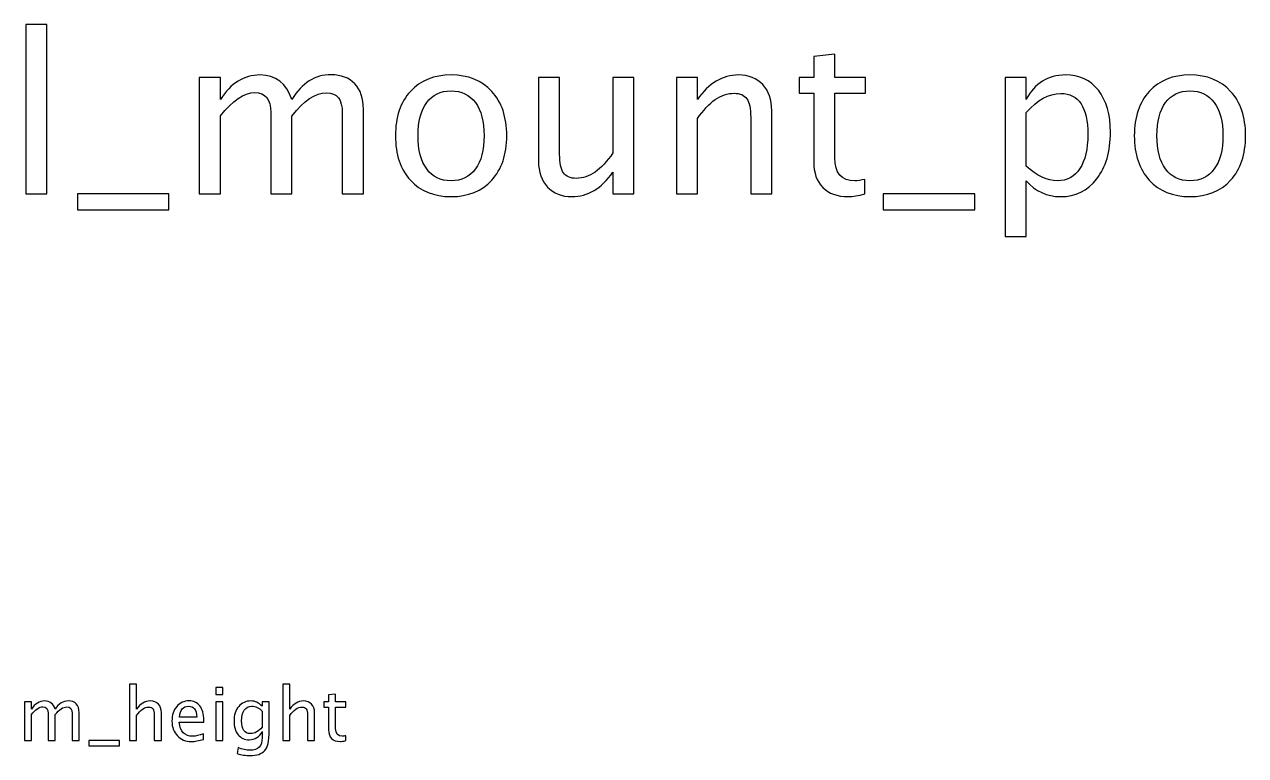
# Model space of a CAD drawing. Header units: centimetres. Extents: x -144 to 123, y -121 to 149.
# Drawn here: x 1 to 59.8, y 113.6 to 148.8 of the extents above; entities that cross this region are included whole.
import ezdxf

# ---------------------------------------------------------------- set-up
doc = ezdxf.new("R2010")
doc.units = ezdxf.units.CM
doc.header["$MEASUREMENT"] = 0
doc.layers.add('Layer 1', color=7, linetype='Continuous')

msp = doc.modelspace()

# ---------------------------------------------------------------- linework, layer by layer
at = {"layer": 'Layer 1'}
for points, knots in [([(1.10157, 140.67044), (1.10157, 140.67044), (1.10157, 148.83019), (1.10157, 148.83019), (1.10157, 148.83019), (1.10157, 148.83019), (2.11757, 148.83019), (2.11757, 148.83019), (2.11757, 148.83019), (2.11757, 148.83019), (2.11757, 140.67044), (2.11757, 140.67044), (2.11757, 140.67044), (2.11757, 140.67044), (1.10157, 140.67044), (1.10157, 140.67044)], [0, 0, 0, 0, 0.2, 0.2, 0.2, 0.2, 0.4, 0.4, 0.4, 0.4, 0.6, 0.6, 0.6, 0.6, 1, 1, 1, 1]), ([(41.4805, 140.6722), (41.16653, 140.58577), (40.89312, 140.54344), (40.66205, 140.54344), (40.66205, 140.54344), (40.14347, 140.54344), (39.73954, 140.69161), (39.45026, 140.98794), (39.45026, 140.98794), (39.15922, 141.28427), (39.01458, 141.69526), (39.01458, 142.22266), (39.01458, 142.22266), (39.01458, 142.22266), (39.01458, 145.51761), (39.01458, 145.51761), (39.01458, 145.51761), (39.01458, 145.51761), (38.31256, 145.51761), (38.31256, 145.51761), (38.31256, 145.51761), (38.31256, 145.51761), (38.31256, 146.27961), (38.31256, 146.27961), (38.31256, 146.27961), (38.31256, 146.27961), (39.01458, 146.27961), (39.01458, 146.27961), (39.01458, 146.27961), (39.01458, 146.27961), (39.01458, 147.29384), (39.01458, 147.29384), (39.01458, 147.29384), (39.01458, 147.29384), (40.03058, 147.39085), (40.03058, 147.39085), (40.03058, 147.39085), (40.03058, 147.39085), (40.03058, 146.27961), (40.03058, 146.27961), (40.03058, 146.27961), (40.03058, 146.27961), (41.50167, 146.27961), (41.50167, 146.27961), (41.50167, 146.27961), (41.50167, 146.27961), (41.50167, 145.51761), (41.50167, 145.51761), (41.50167, 145.51761), (41.50167, 145.51761), (40.03058, 145.51761), (40.03058, 145.51761), (40.03058, 145.51761), (40.03058, 145.51761), (40.03058, 142.40611), (40.03058, 142.40611), (40.03058, 142.40611), (40.03058, 141.67233), (40.34985, 141.30544), (40.98661, 141.30544), (40.98661, 141.30544), (41.12243, 141.30544), (41.28647, 141.32837), (41.4805, 141.37247), (41.4805, 141.37247), (41.4805, 141.37247), (41.4805, 140.6722), (41.4805, 140.6722)], [0, 0, 0, 0, 0.05555556, 0.05555556, 0.05555556, 0.05555556, 0.11111111, 0.11111111, 0.11111111, 0.11111111, 0.16666667, 0.16666667, 0.16666667, 0.16666667, 0.22222222, 0.22222222, 0.22222222, 0.22222222, 0.27777778, 0.27777778, 0.27777778, 0.27777778, 0.33333333, 0.33333333, 0.33333333, 0.33333333, 0.38888889, 0.38888889, 0.38888889, 0.38888889, 0.44444444, 0.44444444, 0.44444444, 0.44444444, 0.5, 0.5, 0.5, 0.5, 0.55555556, 0.55555556, 0.55555556, 0.55555556, 0.61111111, 0.61111111, 0.61111111, 0.61111111, 0.66666667, 0.66666667, 0.66666667, 0.66666667, 0.72222222, 0.72222222, 0.72222222, 0.72222222, 0.77777778, 0.77777778, 0.77777778, 0.77777778, 0.83333333, 0.83333333, 0.83333333, 0.83333333, 0.88888889, 0.88888889, 0.88888889, 0.88888889, 1, 1, 1, 1]), ([(9.45182, 140.67044), (9.45182, 140.67044), (9.45182, 146.27961), (9.45182, 146.27961), (9.45182, 146.27961), (9.45182, 146.27961), (10.46782, 146.27961), (10.46782, 146.27961), (10.46782, 146.27961), (10.46782, 146.27961), (10.46782, 145.21951), (10.46782, 145.21951), (10.46782, 145.21951), (10.96347, 146.00444), (11.59847, 146.39602), (12.37635, 146.39602), (12.37635, 146.39602), (13.126, 146.39602), (13.63576, 146.00444), (13.9074, 145.21951), (13.9074, 145.21951), (14.38894, 146.01149), (15.01689, 146.4066), (15.78771, 146.4066), (15.78771, 146.4066), (16.27983, 146.4066), (16.6626, 146.26197), (16.936, 145.97092), (16.936, 145.97092), (17.2094, 145.67988), (17.34698, 145.27242), (17.34698, 144.74855), (17.34698, 144.74855), (17.34698, 144.74855), (17.34698, 140.67044), (17.34698, 140.67044), (17.34698, 140.67044), (17.34698, 140.67044), (16.33098, 140.67044), (16.33098, 140.67044), (16.33098, 140.67044), (16.33098, 140.67044), (16.33098, 144.58098), (16.33098, 144.58098), (16.33098, 144.58098), (16.33098, 145.21951), (16.07698, 145.53877), (15.56898, 145.53877), (15.56898, 145.53877), (15.04158, 145.53877), (14.48772, 145.16659), (13.9074, 144.42047), (13.9074, 144.42047), (13.9074, 144.42047), (13.9074, 140.67044), (13.9074, 140.67044), (13.9074, 140.67044), (13.9074, 140.67044), (12.8914, 140.67044), (12.8914, 140.67044), (12.8914, 140.67044), (12.8914, 140.67044), (12.8914, 144.58451), (12.8914, 144.58451), (12.8914, 144.58451), (12.8914, 145.22833), (12.63387, 145.54936), (12.11706, 145.54936), (12.11706, 145.54936), (11.60376, 145.54936), (11.05343, 145.17541), (10.46782, 144.42576), (10.46782, 144.42576), (10.46782, 144.42576), (10.46782, 140.67044), (10.46782, 140.67044), (10.46782, 140.67044), (10.46782, 140.67044), (9.45182, 140.67044), (9.45182, 140.67044)], [0, 0, 0, 0, 0.04761905, 0.04761905, 0.04761905, 0.04761905, 0.0952381, 0.0952381, 0.0952381, 0.0952381, 0.14285714, 0.14285714, 0.14285714, 0.14285714, 0.19047619, 0.19047619, 0.19047619, 0.19047619, 0.23809524, 0.23809524, 0.23809524, 0.23809524, 0.28571429, 0.28571429, 0.28571429, 0.28571429, 0.33333333, 0.33333333, 0.33333333, 0.33333333, 0.38095238, 0.38095238, 0.38095238, 0.38095238, 0.42857143, 0.42857143, 0.42857143, 0.42857143, 0.47619048, 0.47619048, 0.47619048, 0.47619048, 0.52380952, 0.52380952, 0.52380952, 0.52380952, 0.57142857, 0.57142857, 0.57142857, 0.57142857, 0.61904762, 0.61904762, 0.61904762, 0.61904762, 0.66666667, 0.66666667, 0.66666667, 0.66666667, 0.71428571, 0.71428571, 0.71428571, 0.71428571, 0.76190476, 0.76190476, 0.76190476, 0.76190476, 0.80952381, 0.80952381, 0.80952381, 0.80952381, 0.85714286, 0.85714286, 0.85714286, 0.85714286, 0.9047619, 0.9047619, 0.9047619, 0.9047619, 1, 1, 1, 1]), ([(21.5662, 140.54344), (20.74247, 140.54344), (20.08983, 140.80626), (19.61005, 141.3319), (19.61005, 141.3319), (19.12851, 141.85754), (18.88862, 142.57191), (18.88862, 143.47326), (18.88862, 143.47326), (18.88862, 144.37284), (19.12851, 145.08545), (19.61005, 145.60933), (19.61005, 145.60933), (20.08983, 146.1332), (20.74247, 146.39602), (21.5662, 146.39602), (21.5662, 146.39602), (22.38994, 146.39602), (23.04258, 146.1332), (23.52235, 145.60933), (23.52235, 145.60933), (24.0039, 145.08545), (24.24378, 144.37284), (24.24378, 143.47326), (24.24378, 143.47326), (24.24378, 142.57191), (24.0039, 141.85754), (23.52235, 141.3319), (23.52235, 141.3319), (23.04258, 140.80626), (22.38994, 140.54344), (21.5662, 140.54344)], [0, 0, 0, 0, 0.11111111, 0.11111111, 0.11111111, 0.11111111, 0.22222222, 0.22222222, 0.22222222, 0.22222222, 0.33333333, 0.33333333, 0.33333333, 0.33333333, 0.44444444, 0.44444444, 0.44444444, 0.44444444, 0.55555556, 0.55555556, 0.55555556, 0.55555556, 0.66666667, 0.66666667, 0.66666667, 0.66666667, 0.77777778, 0.77777778, 0.77777778, 0.77777778, 1, 1, 1, 1]), ([(32.40353, 140.67044), (32.40353, 140.67044), (32.40353, 146.27961), (32.40353, 146.27961), (32.40353, 146.27961), (32.40353, 146.27961), (33.41953, 146.27961), (33.41953, 146.27961), (33.41953, 146.27961), (33.41953, 146.27961), (33.41953, 145.21951), (33.41953, 145.21951), (33.41953, 145.21951), (33.95752, 146.00444), (34.61721, 146.39602), (35.39685, 146.39602), (35.39685, 146.39602), (35.88721, 146.39602), (36.27703, 146.24256), (36.56454, 145.93388), (36.56454, 145.93388), (36.85206, 145.62697), (36.9967, 145.21245), (36.9967, 144.69387), (36.9967, 144.69387), (36.9967, 144.69387), (36.9967, 140.67044), (36.9967, 140.67044), (36.9967, 140.67044), (36.9967, 140.67044), (35.9807, 140.67044), (35.9807, 140.67044), (35.9807, 140.67044), (35.9807, 140.67044), (35.9807, 144.36226), (35.9807, 144.36226), (35.9807, 144.36226), (35.9807, 144.77854), (35.91896, 145.07487), (35.79725, 145.25126), (35.79725, 145.25126), (35.67378, 145.42941), (35.47093, 145.51761), (35.18695, 145.51761), (35.18695, 145.51761), (34.56253, 145.51761), (33.97339, 145.11015), (33.41953, 144.29523), (33.41953, 144.29523), (33.41953, 144.29523), (33.41953, 140.67044), (33.41953, 140.67044), (33.41953, 140.67044), (33.41953, 140.67044), (32.40353, 140.67044), (32.40353, 140.67044)], [0, 0, 0, 0, 0.06666667, 0.06666667, 0.06666667, 0.06666667, 0.13333333, 0.13333333, 0.13333333, 0.13333333, 0.2, 0.2, 0.2, 0.2, 0.26666667, 0.26666667, 0.26666667, 0.26666667, 0.33333333, 0.33333333, 0.33333333, 0.33333333, 0.4, 0.4, 0.4, 0.4, 0.46666667, 0.46666667, 0.46666667, 0.46666667, 0.53333333, 0.53333333, 0.53333333, 0.53333333, 0.6, 0.6, 0.6, 0.6, 0.66666667, 0.66666667, 0.66666667, 0.66666667, 0.73333333, 0.73333333, 0.73333333, 0.73333333, 0.8, 0.8, 0.8, 0.8, 0.86666667, 0.86666667, 0.86666667, 0.86666667, 1, 1, 1, 1]), ([(48.22209, 138.62786), (48.22209, 138.62786), (48.22209, 146.27961), (48.22209, 146.27961), (48.22209, 146.27961), (48.22209, 146.27961), (49.23809, 146.27961), (49.23809, 146.27961), (49.23809, 146.27961), (49.23809, 146.27961), (49.23809, 145.21951), (49.23809, 145.21951), (49.23809, 145.21951), (49.65437, 146.00444), (50.28055, 146.39602), (51.11487, 146.39602), (51.11487, 146.39602), (51.79044, 146.39602), (52.32137, 146.15084), (52.70942, 145.65872), (52.70942, 145.65872), (53.09748, 145.16659), (53.2915, 144.49455), (53.2915, 143.64259), (53.2915, 143.64259), (53.2915, 142.71479), (53.07102, 141.96513), (52.63181, 141.39716), (52.63181, 141.39716), (52.1926, 140.82743), (51.61405, 140.54344), (50.89791, 140.54344), (50.89791, 140.54344), (50.23292, 140.54344), (49.67906, 140.79744), (49.23809, 141.3072), (49.23809, 141.3072), (49.23809, 141.3072), (49.23809, 138.62786), (49.23809, 138.62786), (49.23809, 138.62786), (49.23809, 138.62786), (48.22209, 138.62786), (48.22209, 138.62786)], [0, 0, 0, 0, 0.08333333, 0.08333333, 0.08333333, 0.08333333, 0.16666667, 0.16666667, 0.16666667, 0.16666667, 0.25, 0.25, 0.25, 0.25, 0.33333333, 0.33333333, 0.33333333, 0.33333333, 0.41666667, 0.41666667, 0.41666667, 0.41666667, 0.5, 0.5, 0.5, 0.5, 0.58333333, 0.58333333, 0.58333333, 0.58333333, 0.66666667, 0.66666667, 0.66666667, 0.66666667, 0.75, 0.75, 0.75, 0.75, 0.83333333, 0.83333333, 0.83333333, 0.83333333, 1, 1, 1, 1]), ([(57.11561, 140.54344), (56.29188, 140.54344), (55.63924, 140.80626), (55.15946, 141.3319), (55.15946, 141.3319), (54.67792, 141.85754), (54.43803, 142.57191), (54.43803, 143.47326), (54.43803, 143.47326), (54.43803, 144.37284), (54.67792, 145.08545), (55.15946, 145.60933), (55.15946, 145.60933), (55.63924, 146.1332), (56.29188, 146.39602), (57.11561, 146.39602), (57.11561, 146.39602), (57.93935, 146.39602), (58.59199, 146.1332), (59.07176, 145.60933), (59.07176, 145.60933), (59.55331, 145.08545), (59.79319, 144.37284), (59.79319, 143.47326), (59.79319, 143.47326), (59.79319, 142.57191), (59.55331, 141.85754), (59.07176, 141.3319), (59.07176, 141.3319), (58.59199, 140.80626), (57.93935, 140.54344), (57.11561, 140.54344)], [0, 0, 0, 0, 0.11111111, 0.11111111, 0.11111111, 0.11111111, 0.22222222, 0.22222222, 0.22222222, 0.22222222, 0.33333333, 0.33333333, 0.33333333, 0.33333333, 0.44444444, 0.44444444, 0.44444444, 0.44444444, 0.55555556, 0.55555556, 0.55555556, 0.55555556, 0.66666667, 0.66666667, 0.66666667, 0.66666667, 0.77777778, 0.77777778, 0.77777778, 0.77777778, 1, 1, 1, 1]), ([(29.34848, 140.67044), (29.34848, 140.67044), (29.34848, 141.72525), (29.34848, 141.72525), (29.34848, 141.72525), (28.80696, 140.93679), (28.14903, 140.54344), (27.37645, 140.54344), (27.37645, 140.54344), (26.88609, 140.54344), (26.49627, 140.6969), (26.20699, 141.00558), (26.20699, 141.00558), (25.91595, 141.31426), (25.77131, 141.72877), (25.77131, 142.25265), (25.77131, 142.25265), (25.77131, 142.25265), (25.77131, 146.27961), (25.77131, 146.27961), (25.77131, 146.27961), (25.77131, 146.27961), (26.78731, 146.27961), (26.78731, 146.27961), (26.78731, 146.27961), (26.78731, 146.27961), (26.78731, 142.58426), (26.78731, 142.58426), (26.78731, 142.58426), (26.78731, 142.16269), (26.84905, 141.86459), (26.97075, 141.6882), (26.97075, 141.6882), (27.09423, 141.51005), (27.29884, 141.42186), (27.58635, 141.42186), (27.58635, 141.42186), (28.20724, 141.42186), (28.79638, 141.82931), (29.34848, 142.64599), (29.34848, 142.64599), (29.34848, 142.64599), (29.34848, 146.27961), (29.34848, 146.27961), (29.34848, 146.27961), (29.34848, 146.27961), (30.36448, 146.27961), (30.36448, 146.27961), (30.36448, 146.27961), (30.36448, 146.27961), (30.36448, 140.67044), (30.36448, 140.67044), (30.36448, 140.67044), (30.36448, 140.67044), (29.34848, 140.67044), (29.34848, 140.67044)], [0, 0, 0, 0, 0.06666667, 0.06666667, 0.06666667, 0.06666667, 0.13333333, 0.13333333, 0.13333333, 0.13333333, 0.2, 0.2, 0.2, 0.2, 0.26666667, 0.26666667, 0.26666667, 0.26666667, 0.33333333, 0.33333333, 0.33333333, 0.33333333, 0.4, 0.4, 0.4, 0.4, 0.46666667, 0.46666667, 0.46666667, 0.46666667, 0.53333333, 0.53333333, 0.53333333, 0.53333333, 0.6, 0.6, 0.6, 0.6, 0.66666667, 0.66666667, 0.66666667, 0.66666667, 0.73333333, 0.73333333, 0.73333333, 0.73333333, 0.8, 0.8, 0.8, 0.8, 0.86666667, 0.86666667, 0.86666667, 0.86666667, 1, 1, 1, 1]), ([(21.56444, 141.30544), (22.06715, 141.30544), (22.45873, 141.49418), (22.73742, 141.87341), (22.73742, 141.87341), (23.01435, 142.25088), (23.1537, 142.78534), (23.1537, 143.47326), (23.1537, 143.47326), (23.1537, 144.15941), (23.01435, 144.69211), (22.73742, 145.06958), (22.73742, 145.06958), (22.45873, 145.44529), (22.06715, 145.63402), (21.56444, 145.63402), (21.56444, 145.63402), (21.05997, 145.63402), (20.66838, 145.44529), (20.39322, 145.06958), (20.39322, 145.06958), (20.11629, 144.69211), (19.9787, 144.15941), (19.9787, 143.47326), (19.9787, 143.47326), (19.9787, 142.78534), (20.11629, 142.25088), (20.39322, 141.87341), (20.39322, 141.87341), (20.66838, 141.49418), (21.05997, 141.30544), (21.56444, 141.30544)], [0, 0, 0, 0, 0.11111111, 0.11111111, 0.11111111, 0.11111111, 0.22222222, 0.22222222, 0.22222222, 0.22222222, 0.33333333, 0.33333333, 0.33333333, 0.33333333, 0.44444444, 0.44444444, 0.44444444, 0.44444444, 0.55555556, 0.55555556, 0.55555556, 0.55555556, 0.66666667, 0.66666667, 0.66666667, 0.66666667, 0.77777778, 0.77777778, 0.77777778, 0.77777778, 1, 1, 1, 1]), ([(49.23809, 142.00747), (49.76196, 141.54004), (50.26114, 141.30544), (50.73563, 141.30544), (50.73563, 141.30544), (51.20306, 141.30544), (51.56466, 141.50123), (51.81866, 141.89105), (51.81866, 141.89105), (52.07442, 142.28087), (52.20142, 142.82944), (52.20142, 143.53852), (52.20142, 143.53852), (52.20142, 144.85086), (51.76751, 145.50702), (50.89967, 145.50702), (50.89967, 145.50702), (50.3317, 145.50702), (49.77784, 145.20011), (49.23809, 144.58451), (49.23809, 144.58451), (49.23809, 144.58451), (49.23809, 142.00747), (49.23809, 142.00747)], [0, 0, 0, 0, 0.14285714, 0.14285714, 0.14285714, 0.14285714, 0.28571429, 0.28571429, 0.28571429, 0.28571429, 0.42857143, 0.42857143, 0.42857143, 0.42857143, 0.57142857, 0.57142857, 0.57142857, 0.57142857, 0.71428571, 0.71428571, 0.71428571, 0.71428571, 1, 1, 1, 1]), ([(57.11385, 141.30544), (57.61656, 141.30544), (58.00814, 141.49418), (58.28683, 141.87341), (58.28683, 141.87341), (58.56376, 142.25088), (58.70311, 142.78534), (58.70311, 143.47326), (58.70311, 143.47326), (58.70311, 144.15941), (58.56376, 144.69211), (58.28683, 145.06958), (58.28683, 145.06958), (58.00814, 145.44529), (57.61656, 145.63402), (57.11385, 145.63402), (57.11385, 145.63402), (56.60938, 145.63402), (56.21779, 145.44529), (55.94263, 145.06958), (55.94263, 145.06958), (55.6657, 144.69211), (55.52811, 144.15941), (55.52811, 143.47326), (55.52811, 143.47326), (55.52811, 142.78534), (55.6657, 142.25088), (55.94263, 141.87341), (55.94263, 141.87341), (56.21779, 141.49418), (56.60938, 141.30544), (57.11385, 141.30544)], [0, 0, 0, 0, 0.11111111, 0.11111111, 0.11111111, 0.11111111, 0.22222222, 0.22222222, 0.22222222, 0.22222222, 0.33333333, 0.33333333, 0.33333333, 0.33333333, 0.44444444, 0.44444444, 0.44444444, 0.44444444, 0.55555556, 0.55555556, 0.55555556, 0.55555556, 0.66666667, 0.66666667, 0.66666667, 0.66666667, 0.77777778, 0.77777778, 0.77777778, 0.77777778, 1, 1, 1, 1]), ([(3.58865, 139.90844), (3.58865, 139.90844), (3.58865, 140.67044), (3.58865, 140.67044), (3.58865, 140.67044), (3.58865, 140.67044), (7.99132, 140.67044), (7.99132, 140.67044), (7.99132, 140.67044), (7.99132, 140.67044), (7.99132, 139.90844), (7.99132, 139.90844), (7.99132, 139.90844), (7.99132, 139.90844), (3.58865, 139.90844), (3.58865, 139.90844)], [0, 0, 0, 0, 0.2, 0.2, 0.2, 0.2, 0.4, 0.4, 0.4, 0.4, 0.6, 0.6, 0.6, 0.6, 1, 1, 1, 1]), ([(42.35892, 139.90844), (42.35892, 139.90844), (42.35892, 140.67044), (42.35892, 140.67044), (42.35892, 140.67044), (42.35892, 140.67044), (46.76159, 140.67044), (46.76159, 140.67044), (46.76159, 140.67044), (46.76159, 140.67044), (46.76159, 139.90844), (46.76159, 139.90844), (46.76159, 139.90844), (46.76159, 139.90844), (42.35892, 139.90844), (42.35892, 139.90844)], [0, 0, 0, 0, 0.2, 0.2, 0.2, 0.2, 0.4, 0.4, 0.4, 0.4, 0.6, 0.6, 0.6, 0.6, 1, 1, 1, 1]), ([(6.09381, 114.36329), (6.09381, 114.36329), (6.09381, 117.08321), (6.09381, 117.08321), (6.09381, 117.08321), (6.09381, 117.08321), (6.43247, 117.08321), (6.43247, 117.08321), (6.43247, 117.08321), (6.43247, 117.08321), (6.43247, 115.87965), (6.43247, 115.87965), (6.43247, 115.87965), (6.6118, 116.14129), (6.8317, 116.27182), (7.09158, 116.27182), (7.09158, 116.27182), (7.25503, 116.27182), (7.38497, 116.22067), (7.48081, 116.11777), (7.48081, 116.11777), (7.57665, 116.01547), (7.62486, 115.8773), (7.62486, 115.70443), (7.62486, 115.70443), (7.62486, 115.70443), (7.62486, 114.36329), (7.62486, 114.36329), (7.62486, 114.36329), (7.62486, 114.36329), (7.2862, 114.36329), (7.2862, 114.36329), (7.2862, 114.36329), (7.2862, 114.36329), (7.2862, 115.5939), (7.2862, 115.5939), (7.2862, 115.5939), (7.2862, 115.73266), (7.26562, 115.83143), (7.22505, 115.89023), (7.22505, 115.89023), (7.18389, 115.94962), (7.11628, 115.97901), (7.02161, 115.97901), (7.02161, 115.97901), (6.81347, 115.97901), (6.61709, 115.84319), (6.43247, 115.57155), (6.43247, 115.57155), (6.43247, 115.57155), (6.43247, 114.36329), (6.43247, 114.36329), (6.43247, 114.36329), (6.43247, 114.36329), (6.09381, 114.36329), (6.09381, 114.36329)], [0, 0, 0, 0, 0.06666667, 0.06666667, 0.06666667, 0.06666667, 0.13333333, 0.13333333, 0.13333333, 0.13333333, 0.2, 0.2, 0.2, 0.2, 0.26666667, 0.26666667, 0.26666667, 0.26666667, 0.33333333, 0.33333333, 0.33333333, 0.33333333, 0.4, 0.4, 0.4, 0.4, 0.46666667, 0.46666667, 0.46666667, 0.46666667, 0.53333333, 0.53333333, 0.53333333, 0.53333333, 0.6, 0.6, 0.6, 0.6, 0.66666667, 0.66666667, 0.66666667, 0.66666667, 0.73333333, 0.73333333, 0.73333333, 0.73333333, 0.8, 0.8, 0.8, 0.8, 0.86666667, 0.86666667, 0.86666667, 0.86666667, 1, 1, 1, 1]), ([(13.46805, 114.36329), (13.46805, 114.36329), (13.46805, 117.08321), (13.46805, 117.08321), (13.46805, 117.08321), (13.46805, 117.08321), (13.80671, 117.08321), (13.80671, 117.08321), (13.80671, 117.08321), (13.80671, 117.08321), (13.80671, 115.87965), (13.80671, 115.87965), (13.80671, 115.87965), (13.98604, 116.14129), (14.20594, 116.27182), (14.46582, 116.27182), (14.46582, 116.27182), (14.62927, 116.27182), (14.75921, 116.22067), (14.85505, 116.11777), (14.85505, 116.11777), (14.95089, 116.01547), (14.9991, 115.8773), (14.9991, 115.70443), (14.9991, 115.70443), (14.9991, 115.70443), (14.9991, 114.36329), (14.9991, 114.36329), (14.9991, 114.36329), (14.9991, 114.36329), (14.66044, 114.36329), (14.66044, 114.36329), (14.66044, 114.36329), (14.66044, 114.36329), (14.66044, 115.5939), (14.66044, 115.5939), (14.66044, 115.5939), (14.66044, 115.73266), (14.63986, 115.83143), (14.59929, 115.89023), (14.59929, 115.89023), (14.55813, 115.94962), (14.49052, 115.97901), (14.39585, 115.97901), (14.39585, 115.97901), (14.18771, 115.97901), (13.99133, 115.84319), (13.80671, 115.57155), (13.80671, 115.57155), (13.80671, 115.57155), (13.80671, 114.36329), (13.80671, 114.36329), (13.80671, 114.36329), (13.80671, 114.36329), (13.46805, 114.36329), (13.46805, 114.36329)], [0, 0, 0, 0, 0.06666667, 0.06666667, 0.06666667, 0.06666667, 0.13333333, 0.13333333, 0.13333333, 0.13333333, 0.2, 0.2, 0.2, 0.2, 0.26666667, 0.26666667, 0.26666667, 0.26666667, 0.33333333, 0.33333333, 0.33333333, 0.33333333, 0.4, 0.4, 0.4, 0.4, 0.46666667, 0.46666667, 0.46666667, 0.46666667, 0.53333333, 0.53333333, 0.53333333, 0.53333333, 0.6, 0.6, 0.6, 0.6, 0.66666667, 0.66666667, 0.66666667, 0.66666667, 0.73333333, 0.73333333, 0.73333333, 0.73333333, 0.8, 0.8, 0.8, 0.8, 0.86666667, 0.86666667, 0.86666667, 0.86666667, 1, 1, 1, 1]), ([(10.24895, 116.57521), (10.24895, 116.57521), (10.24895, 116.91387), (10.24895, 116.91387), (10.24895, 116.91387), (10.24895, 116.91387), (10.58761, 116.91387), (10.58761, 116.91387), (10.58761, 116.91387), (10.58761, 116.91387), (10.58761, 116.57521), (10.58761, 116.57521), (10.58761, 116.57521), (10.58761, 116.57521), (10.24895, 116.57521), (10.24895, 116.57521)], [0, 0, 0, 0, 0.2, 0.2, 0.2, 0.2, 0.4, 0.4, 0.4, 0.4, 0.6, 0.6, 0.6, 0.6, 1, 1, 1, 1]), ([(16.49371, 114.36388), (16.38905, 114.33507), (16.29792, 114.32096), (16.2209, 114.32096), (16.2209, 114.32096), (16.04803, 114.32096), (15.91339, 114.37035), (15.81696, 114.46912), (15.81696, 114.46912), (15.71995, 114.5679), (15.67174, 114.7049), (15.67174, 114.8807), (15.67174, 114.8807), (15.67174, 114.8807), (15.67174, 115.97901), (15.67174, 115.97901), (15.67174, 115.97901), (15.67174, 115.97901), (15.43773, 115.97901), (15.43773, 115.97901), (15.43773, 115.97901), (15.43773, 115.97901), (15.43773, 116.23301), (15.43773, 116.23301), (15.43773, 116.23301), (15.43773, 116.23301), (15.67174, 116.23301), (15.67174, 116.23301), (15.67174, 116.23301), (15.67174, 116.23301), (15.67174, 116.57109), (15.67174, 116.57109), (15.67174, 116.57109), (15.67174, 116.57109), (16.0104, 116.60343), (16.0104, 116.60343), (16.0104, 116.60343), (16.0104, 116.60343), (16.0104, 116.23301), (16.0104, 116.23301), (16.0104, 116.23301), (16.0104, 116.23301), (16.50077, 116.23301), (16.50077, 116.23301), (16.50077, 116.23301), (16.50077, 116.23301), (16.50077, 115.97901), (16.50077, 115.97901), (16.50077, 115.97901), (16.50077, 115.97901), (16.0104, 115.97901), (16.0104, 115.97901), (16.0104, 115.97901), (16.0104, 115.97901), (16.0104, 114.94185), (16.0104, 114.94185), (16.0104, 114.94185), (16.0104, 114.69725), (16.11683, 114.57496), (16.32908, 114.57496), (16.32908, 114.57496), (16.37435, 114.57496), (16.42903, 114.5826), (16.49371, 114.5973), (16.49371, 114.5973), (16.49371, 114.5973), (16.49371, 114.36388), (16.49371, 114.36388)], [0, 0, 0, 0, 0.05555556, 0.05555556, 0.05555556, 0.05555556, 0.11111111, 0.11111111, 0.11111111, 0.11111111, 0.16666667, 0.16666667, 0.16666667, 0.16666667, 0.22222222, 0.22222222, 0.22222222, 0.22222222, 0.27777778, 0.27777778, 0.27777778, 0.27777778, 0.33333333, 0.33333333, 0.33333333, 0.33333333, 0.38888889, 0.38888889, 0.38888889, 0.38888889, 0.44444444, 0.44444444, 0.44444444, 0.44444444, 0.5, 0.5, 0.5, 0.5, 0.55555556, 0.55555556, 0.55555556, 0.55555556, 0.61111111, 0.61111111, 0.61111111, 0.61111111, 0.66666667, 0.66666667, 0.66666667, 0.66666667, 0.72222222, 0.72222222, 0.72222222, 0.72222222, 0.77777778, 0.77777778, 0.77777778, 0.77777778, 0.83333333, 0.83333333, 0.83333333, 0.83333333, 0.88888889, 0.88888889, 0.88888889, 0.88888889, 1, 1, 1, 1]), ([(1.03615, 114.36329), (1.03615, 114.36329), (1.03615, 116.23301), (1.03615, 116.23301), (1.03615, 116.23301), (1.03615, 116.23301), (1.37481, 116.23301), (1.37481, 116.23301), (1.37481, 116.23301), (1.37481, 116.23301), (1.37481, 115.87965), (1.37481, 115.87965), (1.37481, 115.87965), (1.54003, 116.14129), (1.7517, 116.27182), (2.01099, 116.27182), (2.01099, 116.27182), (2.26087, 116.27182), (2.4308, 116.14129), (2.52134, 115.87965), (2.52134, 115.87965), (2.68186, 116.14364), (2.89117, 116.27535), (3.14811, 116.27535), (3.14811, 116.27535), (3.31215, 116.27535), (3.43974, 116.22713), (3.53088, 116.13012), (3.53088, 116.13012), (3.62201, 116.03311), (3.66787, 115.89729), (3.66787, 115.72266), (3.66787, 115.72266), (3.66787, 115.72266), (3.66787, 114.36329), (3.66787, 114.36329), (3.66787, 114.36329), (3.66787, 114.36329), (3.3292, 114.36329), (3.3292, 114.36329), (3.3292, 114.36329), (3.3292, 114.36329), (3.3292, 115.6668), (3.3292, 115.6668), (3.3292, 115.6668), (3.3292, 115.87965), (3.24454, 115.98607), (3.0752, 115.98607), (3.0752, 115.98607), (2.8994, 115.98607), (2.71478, 115.86201), (2.52134, 115.6133), (2.52134, 115.6133), (2.52134, 115.6133), (2.52134, 114.36329), (2.52134, 114.36329), (2.52134, 114.36329), (2.52134, 114.36329), (2.18268, 114.36329), (2.18268, 114.36329), (2.18268, 114.36329), (2.18268, 114.36329), (2.18268, 115.66798), (2.18268, 115.66798), (2.18268, 115.66798), (2.18268, 115.88259), (2.09683, 115.9896), (1.92456, 115.9896), (1.92456, 115.9896), (1.75346, 115.9896), (1.57002, 115.86495), (1.37481, 115.61506), (1.37481, 115.61506), (1.37481, 115.61506), (1.37481, 114.36329), (1.37481, 114.36329), (1.37481, 114.36329), (1.37481, 114.36329), (1.03615, 114.36329), (1.03615, 114.36329)], [0, 0, 0, 0, 0.04761905, 0.04761905, 0.04761905, 0.04761905, 0.0952381, 0.0952381, 0.0952381, 0.0952381, 0.14285714, 0.14285714, 0.14285714, 0.14285714, 0.19047619, 0.19047619, 0.19047619, 0.19047619, 0.23809524, 0.23809524, 0.23809524, 0.23809524, 0.28571429, 0.28571429, 0.28571429, 0.28571429, 0.33333333, 0.33333333, 0.33333333, 0.33333333, 0.38095238, 0.38095238, 0.38095238, 0.38095238, 0.42857143, 0.42857143, 0.42857143, 0.42857143, 0.47619048, 0.47619048, 0.47619048, 0.47619048, 0.52380952, 0.52380952, 0.52380952, 0.52380952, 0.57142857, 0.57142857, 0.57142857, 0.57142857, 0.61904762, 0.61904762, 0.61904762, 0.61904762, 0.66666667, 0.66666667, 0.66666667, 0.66666667, 0.71428571, 0.71428571, 0.71428571, 0.71428571, 0.76190476, 0.76190476, 0.76190476, 0.76190476, 0.80952381, 0.80952381, 0.80952381, 0.80952381, 0.85714286, 0.85714286, 0.85714286, 0.85714286, 0.9047619, 0.9047619, 0.9047619, 0.9047619, 1, 1, 1, 1]), ([(9.65569, 114.42326), (9.42815, 114.35506), (9.23354, 114.32096), (9.07126, 114.32096), (9.07126, 114.32096), (8.79433, 114.32096), (8.56914, 114.41268), (8.39569, 114.59554), (8.39569, 114.59554), (8.22224, 114.77839), (8.13522, 115.01534), (8.13522, 115.30697), (8.13522, 115.30697), (8.13522, 115.58978), (8.21166, 115.82203), (8.36511, 116.00371), (8.36511, 116.00371), (8.51857, 116.1848), (8.71495, 116.27535), (8.95425, 116.27535), (8.95425, 116.27535), (9.18062, 116.27535), (9.35583, 116.1948), (9.4793, 116.03369), (9.4793, 116.03369), (9.60278, 115.87259), (9.66451, 115.64446), (9.66451, 115.34872), (9.66451, 115.34872), (9.66451, 115.34872), (9.66275, 115.24524), (9.66275, 115.24524), (9.66275, 115.24524), (9.66275, 115.24524), (8.48094, 115.24524), (8.48094, 115.24524), (8.48094, 115.24524), (8.53033, 114.79838), (8.74847, 114.57496), (9.13476, 114.57496), (9.13476, 114.57496), (9.27646, 114.57496), (9.44991, 114.61494), (9.65569, 114.6949), (9.65569, 114.6949), (9.65569, 114.6949), (9.65569, 114.42326), (9.65569, 114.42326)], [0, 0, 0, 0, 0.07692308, 0.07692308, 0.07692308, 0.07692308, 0.15384615, 0.15384615, 0.15384615, 0.15384615, 0.23076923, 0.23076923, 0.23076923, 0.23076923, 0.30769231, 0.30769231, 0.30769231, 0.30769231, 0.38461538, 0.38461538, 0.38461538, 0.38461538, 0.46153846, 0.46153846, 0.46153846, 0.46153846, 0.53846154, 0.53846154, 0.53846154, 0.53846154, 0.61538462, 0.61538462, 0.61538462, 0.61538462, 0.69230769, 0.69230769, 0.69230769, 0.69230769, 0.76923077, 0.76923077, 0.76923077, 0.76923077, 0.84615385, 0.84615385, 0.84615385, 0.84615385, 1, 1, 1, 1]), ([(8.49858, 115.49924), (8.49858, 115.49924), (9.32408, 115.49924), (9.32408, 115.49924), (9.32408, 115.49924), (9.32408, 115.84731), (9.19414, 116.02135), (8.93485, 116.02135), (8.93485, 116.02135), (8.67379, 116.02135), (8.52857, 115.84731), (8.49858, 115.49924)], [0, 0, 0, 0, 0.25, 0.25, 0.25, 0.25, 0.5, 0.5, 0.5, 0.5, 1, 1, 1, 1]), ([(10.24895, 114.36329), (10.24895, 114.36329), (10.24895, 116.23301), (10.24895, 116.23301), (10.24895, 116.23301), (10.24895, 116.23301), (10.58761, 116.23301), (10.58761, 116.23301), (10.58761, 116.23301), (10.58761, 116.23301), (10.58761, 114.36329), (10.58761, 114.36329), (10.58761, 114.36329), (10.58761, 114.36329), (10.24895, 114.36329), (10.24895, 114.36329)], [0, 0, 0, 0, 0.2, 0.2, 0.2, 0.2, 0.4, 0.4, 0.4, 0.4, 0.6, 0.6, 0.6, 0.6, 1, 1, 1, 1]), ([(11.27553, 113.7424), (11.27553, 113.7424), (11.31551, 114.03521), (11.31551, 114.03521), (11.31551, 114.03521), (11.51189, 113.94348), (11.70651, 113.89762), (11.89877, 113.89762), (11.89877, 113.89762), (12.28036, 113.89762), (12.47145, 114.09988), (12.47145, 114.50381), (12.47145, 114.50381), (12.47145, 114.50381), (12.47145, 114.79779), (12.47145, 114.79779), (12.47145, 114.79779), (12.41265, 114.67373), (12.32916, 114.5779), (12.22039, 114.5091), (12.22039, 114.5091), (12.11162, 114.44031), (11.9905, 114.40562), (11.85703, 114.40562), (11.85703, 114.40562), (11.63066, 114.40562), (11.45133, 114.48676), (11.31904, 114.64904), (11.31904, 114.64904), (11.18675, 114.81132), (11.12031, 115.03122), (11.12031, 115.30874), (11.12031, 115.30874), (11.12031, 115.59272), (11.19557, 115.82438), (11.34609, 116.00371), (11.34609, 116.00371), (11.49719, 116.18245), (11.69181, 116.27182), (11.93111, 116.27182), (11.93111, 116.27182), (12.14043, 116.27182), (12.32093, 116.18715), (12.47145, 116.01723), (12.47145, 116.01723), (12.47145, 116.01723), (12.47145, 116.23301), (12.47145, 116.23301), (12.47145, 116.23301), (12.47145, 116.23301), (12.81012, 116.23301), (12.81012, 116.23301), (12.81012, 116.23301), (12.81012, 116.23301), (12.81012, 114.87364), (12.81012, 114.87364), (12.81012, 114.87364), (12.81012, 114.58142), (12.79483, 114.36505), (12.76426, 114.22453), (12.76426, 114.22453), (12.73427, 114.08401), (12.67665, 113.96877), (12.59316, 113.8794), (12.59316, 113.8794), (12.44499, 113.72241), (12.21333, 113.64362), (11.89877, 113.64362), (11.89877, 113.64362), (11.68299, 113.64362), (11.47544, 113.67655), (11.27553, 113.7424)], [0, 0, 0, 0, 0.05263158, 0.05263158, 0.05263158, 0.05263158, 0.10526316, 0.10526316, 0.10526316, 0.10526316, 0.15789474, 0.15789474, 0.15789474, 0.15789474, 0.21052632, 0.21052632, 0.21052632, 0.21052632, 0.26315789, 0.26315789, 0.26315789, 0.26315789, 0.31578947, 0.31578947, 0.31578947, 0.31578947, 0.36842105, 0.36842105, 0.36842105, 0.36842105, 0.42105263, 0.42105263, 0.42105263, 0.42105263, 0.47368421, 0.47368421, 0.47368421, 0.47368421, 0.52631579, 0.52631579, 0.52631579, 0.52631579, 0.57894737, 0.57894737, 0.57894737, 0.57894737, 0.63157895, 0.63157895, 0.63157895, 0.63157895, 0.68421053, 0.68421053, 0.68421053, 0.68421053, 0.73684211, 0.73684211, 0.73684211, 0.73684211, 0.78947368, 0.78947368, 0.78947368, 0.78947368, 0.84210526, 0.84210526, 0.84210526, 0.84210526, 0.89473684, 0.89473684, 0.89473684, 0.89473684, 1, 1, 1, 1]), ([(12.47145, 115.01005), (12.47145, 115.01005), (12.47145, 115.78557), (12.47145, 115.78557), (12.47145, 115.78557), (12.32211, 115.94021), (12.15924, 116.01782), (11.98344, 116.01782), (11.98344, 116.01782), (11.82704, 116.01782), (11.70475, 115.95549), (11.61655, 115.83026), (11.61655, 115.83026), (11.52777, 115.70561), (11.48367, 115.53216), (11.48367, 115.31109), (11.48367, 115.31109), (11.48367, 114.9048), (11.62772, 114.70196), (11.91641, 114.70196), (11.91641, 114.70196), (12.11279, 114.70196), (12.298, 114.80485), (12.47145, 115.01005)], [0, 0, 0, 0, 0.14285714, 0.14285714, 0.14285714, 0.14285714, 0.28571429, 0.28571429, 0.28571429, 0.28571429, 0.42857143, 0.42857143, 0.42857143, 0.42857143, 0.57142857, 0.57142857, 0.57142857, 0.57142857, 0.71428571, 0.71428571, 0.71428571, 0.71428571, 1, 1, 1, 1]), ([(4.13942, 114.10929), (4.13942, 114.10929), (4.13942, 114.36329), (4.13942, 114.36329), (4.13942, 114.36329), (4.13942, 114.36329), (5.60697, 114.36329), (5.60697, 114.36329), (5.60697, 114.36329), (5.60697, 114.36329), (5.60697, 114.10929), (5.60697, 114.10929), (5.60697, 114.10929), (5.60697, 114.10929), (4.13942, 114.10929), (4.13942, 114.10929)], [0, 0, 0, 0, 0.2, 0.2, 0.2, 0.2, 0.4, 0.4, 0.4, 0.4, 0.6, 0.6, 0.6, 0.6, 1, 1, 1, 1])]:
    msp.add_open_spline(points, degree=3, knots=knots, dxfattribs=at)

doc.saveas('drawing.dxf')
